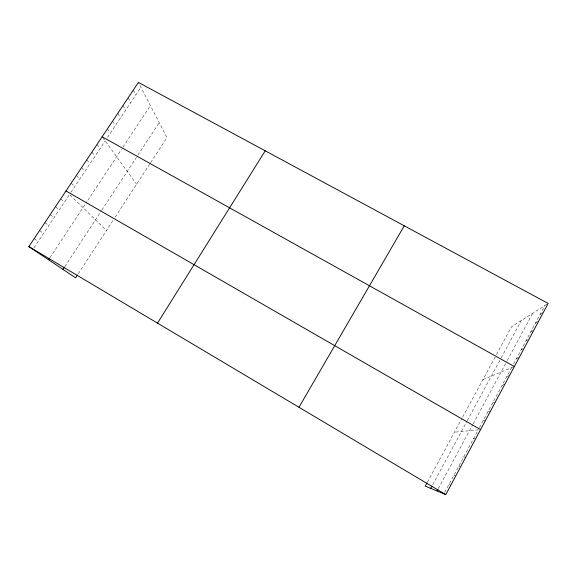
<?xml version="1.0" encoding="UTF-8"?>
<svg xmlns="http://www.w3.org/2000/svg" width="577" height="577" viewBox="0 0 577 577"><rect width="100%" height="100%" fill="white"/><g stroke="black" fill="none" stroke-linecap="round" stroke-linejoin="round"><path stroke-width="0.43" stroke-dasharray="2.88 2.16" d="M444.752 492.282L478.225 429.851L454.445 432.202M479.429 427.6L511.547 367.7M513.559 363.95L544.897 305.5M438.318 488.596L472.779 424.557M473.19 423.785L506.822 361.281M507.233 360.51L532.636 313.304M427.384 482.206L461.831 418.563M462.653 417.048L495.268 356.795M496.494 354.53L511.532 326.741L547.501 303.841M432.757 484.63L466.923 421.34M467.312 420.611L499.992 360.07M501.168 357.899L521.363 320.487M78.292 273.736L114.174 218.647M115.133 217.168L149.695 164.106M150.655 162.62L166.962 137.593L138.783 83.11M64.869 266.538L101.458 210.72M101.92 210.028L136.475 157.319M137.845 155.22L159.216 122.627M49.925 257.717L86.911 201.734M87.877 200.262L121.516 149.342M122.973 147.135L150.409 105.598M33.935 247.922L69.55 194.442M70.949 192.329L105.173 140.939M107.524 137.413L140.925 87.257M540.195 314.27L542.741 312.72M535.47 323.084L537.966 321.634M530.725 331.934L533.018 330.664M525.957 340.819L528.207 339.651M521.175 349.741L523.375 348.674M516.372 358.706L519.235 357.408M482.913 379.616L513.645 366.828M506.844 376.471L508.892 375.692M502.127 385.277L504.788 384.376M492.621 402.998L495.16 402.357M487.846 411.913L490.313 411.408M483.043 420.864L485.445 420.496M473.385 438.873L475.65 438.78M463.648 457.034L465.769 457.222M458.751 466.173L460.799 466.504M453.832 475.354L455.808 475.823M448.892 484.565L450.796 485.185M34.216 238.568L38.255 241.424M39.561 230.555L43.52 233.519M44.891 222.578L48.764 225.643M50.192 214.63L53.993 217.803M55.479 206.71L59.193 209.985M60.744 198.82L64.379 202.195M70.113 194.99L106.449 230.497M71.209 183.133L74.693 186.71M76.416 175.336L79.821 179.014M81.602 167.561L84.927 171.34M86.766 159.822L90.019 163.695M91.916 152.112L95.09 156.086M97.044 144.43L100.138 148.498M102.656 137.47L136.598 184.214M107.387 128.923L110.337 133.186M112.609 121.098L115.487 125.454M117.816 113.301L120.615 117.758M122.995 105.533L125.721 110.092M128.159 97.801L130.806 102.446M133.301 90.099L135.876 94.837"/><path stroke-width="0.87" d="M426.958 482.985L425.278 486.094L445.761 494.583L548.15 303.43L138.422 82.417L28.85 246.61L75.623 277.833L77.405 275.106M437.041 490.969L437.893 489.383M430.745 488.358L431.949 486.122M298.965 407.268L404.261 225.816M157.514 323.142L265.225 150.821M62.987 269.401L64.4 267.252M48.569 259.773L49.471 258.402M102.151 136.778L514.345 366.539M65.987 190.958L480.554 429.62M28.85 246.61L445.761 494.583"/></g></svg>
